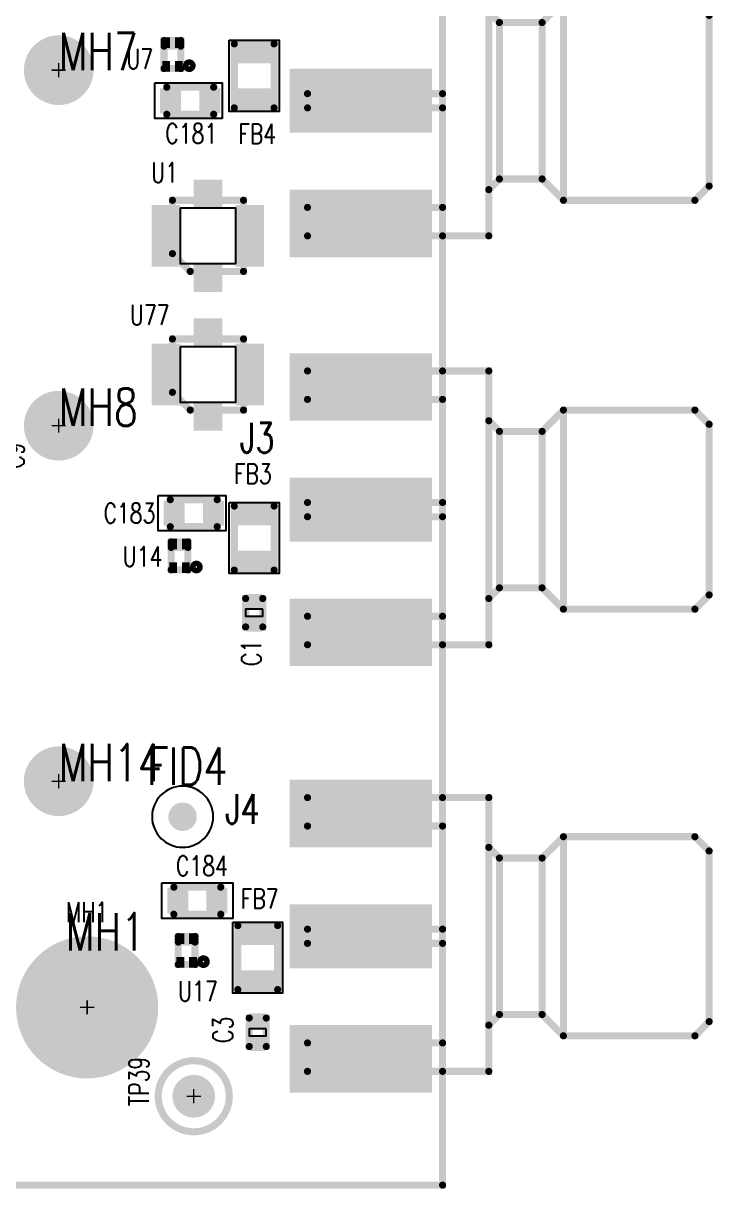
# Model space of a CAD drawing. Extents: x -0.21 to 4.38, y -0.01 to 2.51.
# Drawn here: x 3.41 to 4.38, y -0.005 to 1.634 of the extents above; entities that cross this region are included whole.
import ezdxf

# ---------------------------------------------------------------- set-up
doc = ezdxf.new("R2010")
doc.units = 0
for name, pattern in [('KEEPOUT_00001000', [2, 1, 1]), ('KEEPOUT_00001100', [2, 1, 1]), ('KEEPOUT_00011110', [2, 1, 1])]:
    doc.linetypes.add(name, pattern=pattern)
for name, color, linetype in [('BOARD_OUTLINE_00', 5, 'CONTINUOUS'), ('DRIL_NPLTE_THRU_01', 136, 'CONTINUOUS'), ('DRIL_PLTE_THRU_01', 136, 'CONTINUOUS'), ('DRIL_SYMBOL', 5, 'CONTINUOUS'), ('KEEPOUT_01', 2, 'CONTINUOUS'), ('PADS_INNER', 4, 'CONTINUOUS'), ('PADS_TOP', 4, 'CONTINUOUS'), ('PART_NAME_01', 2, 'CONTINUOUS'), ('PART_TOP_2DLINE_00', 3, 'CONTINUOUS'), ('PART_TOP_2DLINE_01', 3, 'CONTINUOUS'), ('PART_TOP_2DLINE_27', 3, 'CONTINUOUS')]:
    doc.layers.add(name, color=color, linetype=linetype)
doc.styles.add('W0$004', font='simplex', dxfattribs={"width": 0.75})
doc.styles.add('W0$006', font='simplex', dxfattribs={"width": 0.75})
doc.styles.add('W0$01', font='simplex', dxfattribs={"width": 0.75})

# ---------------------------------------------------------------- blocks, each defined once
blk = doc.blocks.new('SMOOTH_0$01')
at = {"const_width": 0.005}
blk.add_lwpolyline([(-0.0025, 0, 1), (0.0025, 0, 1)], format="xyb", close=True, dxfattribs=at)
blk = doc.blocks.new('BOARD_464')
at = {"layer": 'BOARD_OUTLINE_00', "const_width": 0.01}
blk.add_lwpolyline([(0.25, 0), (4.25, 0), (4.25, 2.5), (0.25, 2.5)], close=True, dxfattribs=at)
at = {"layer": 'BOARD_OUTLINE_00'}
blk.add_blockref('SMOOTH_0$01', (4.25, 0), dxfattribs=at)
blk = doc.blocks.new('KEEPOUT_533')
at = {"layer": 'KEEPOUT_01', "linetype": 'KEEPOUT_00001000'}
blk.add_lwpolyline([(-0.005, 0), (0.095, 0), (0.095, -0.05), (-0.005, -0.05)], close=True, dxfattribs=at)
blk = doc.blocks.new('KEEPOUT_534')
at = {"layer": 'KEEPOUT_01', "linetype": 'KEEPOUT_00001000'}
blk.add_lwpolyline([(0, 0), (0.07, 0), (0.07, -0.1), (0, -0.1)], close=True, dxfattribs=at)
blk = doc.blocks.new('KEEPOUT_535')
at = {"layer": 'KEEPOUT_01', "linetype": 'KEEPOUT_00001000'}
blk.add_lwpolyline([(0, 0), (0.095, 0), (0.095, -0.05), (0, -0.05)], close=True, dxfattribs=at)
blk = doc.blocks.new('KEEPOUT_536')
at = {"layer": 'KEEPOUT_01', "linetype": 'KEEPOUT_00001000'}
blk.add_lwpolyline([(0, 0), (0.07, 0), (0.07, -0.1), (0, -0.1)], close=True, dxfattribs=at)
blk = doc.blocks.new('KEEPOUT_537')
at = {"layer": 'KEEPOUT_01', "linetype": 'KEEPOUT_00001000'}
blk.add_lwpolyline([(0, 0), (0.095, 0), (0.095, -0.05), (0, -0.05)], close=True, dxfattribs=at)
blk = doc.blocks.new('KEEPOUT_538')
at = {"layer": 'KEEPOUT_01', "linetype": 'KEEPOUT_00001000'}
blk.add_lwpolyline([(0, 0), (0.07, 0), (0.07, -0.1), (0, -0.1)], close=True, dxfattribs=at)
blk = doc.blocks.new('PART_BODY_TOP_420')
at = {"layer": 'KEEPOUT_01', "linetype": 'KEEPOUT_00011110'}
blk.add_lwpolyline([(-0.00492, 0.012), (-0.00492, -0.012), (0.00492, -0.012), (0.00492, 0.012)], close=True, dxfattribs=at)
at = {"layer": 'PART_TOP_2DLINE_01', "const_width": 0.01}
blk.add_lwpolyline([(0.02, 0.012), (0.02, -0.012), (-0.02, -0.012), (-0.02, 0.012)], close=True, dxfattribs=at)
at = {"layer": 'PART_TOP_2DLINE_01'}
for p in [(-0.02, 0.012), (0.02, 0.012), (-0.02, -0.012), (0.02, -0.012)]:
    blk.add_blockref('SMOOTH_0$01', p, dxfattribs=at)
blk = doc.blocks.new('DRIL_HOLE_0')
blk.add_lwpolyline([(0, 0, 1), (0, 0, 1)], format="xyb", close=True)
blk = doc.blocks.new('PAD_0')
blk.add_lwpolyline([(0, 0, 1), (0, 0, 1)], format="xyb", close=True)
blk = doc.blocks.new('PAD_1')
at = {"const_width": 0.0217}
blk.add_lwpolyline([(-0.0108, 0), (0.0108, 0)], dxfattribs=at)
blk = doc.blocks.new('STK_TOP_12')
at = {"layer": 'DRIL_NPLTE_THRU_01'}
blk.add_blockref('DRIL_HOLE_0', (0, 0), dxfattribs=at)
at = {"layer": 'PADS_INNER'}
blk.add_blockref('PAD_0', (0, 0), dxfattribs=at)
at = {"layer": 'PADS_TOP'}
blk.add_blockref('PAD_1', (0, 0), dxfattribs=at)
blk = doc.blocks.new('SYM_TOP_3')
for name, p in [('PART_BODY_TOP_420', (0, 0)), ('STK_TOP_12', (-0.0157, 0)), ('STK_TOP_12', (0.0157, 0))]:
    blk.add_blockref(name, p)
blk = doc.blocks.new('PART_TOP_0')
blk.add_blockref('SYM_TOP_3', (0, 0))
at = {"layer": 'PART_NAME_01', "style": 'W0$004', "width": 0.75}
blk.add_text('C1', height=0.028, rotation=180, dxfattribs=at).set_placement((0.075, 0.01))
blk = doc.blocks.new('PART_BODY_TOP_424')
at = {"layer": 'PART_TOP_2DLINE_01', "const_width": 0.01}
blk.add_lwpolyline([(-0.033, -0.019), (0.033, -0.019), (0.033, 0.019), (-0.033, 0.019), (-0.033, -0.019)], dxfattribs=at)
at = {"layer": 'PART_TOP_2DLINE_01'}
for p in [(-0.033, 0.019), (0.033, 0.019), (-0.033, -0.019), (-0.033, -0.019), (0.033, -0.019)]:
    blk.add_blockref('SMOOTH_0$01', p, dxfattribs=at)
blk = doc.blocks.new('PAD_4')
at = {"const_width": 0.0295}
blk.add_lwpolyline([(-0.0177, 0), (0.0177, 0)], dxfattribs=at)
blk = doc.blocks.new('STK_TOP_16')
at = {"layer": 'DRIL_NPLTE_THRU_01'}
blk.add_blockref('DRIL_HOLE_0', (0, 0), dxfattribs=at)
at = {"layer": 'PADS_INNER'}
blk.add_blockref('PAD_0', (0, 0), dxfattribs=at)
at = {"layer": 'PADS_TOP', "rotation": 90}
blk.add_blockref('PAD_4', (0, 0), dxfattribs=at)
blk = doc.blocks.new('SYM_TOP_7')
for name, p in [('STK_TOP_16', (-0.0276, 0)), ('PART_BODY_TOP_424', (0, 0)), ('STK_TOP_16', (0.0276, 0))]:
    blk.add_blockref(name, p)
blk = doc.blocks.new('PART_TOP_87')
blk.add_blockref('SYM_TOP_7', (0, 0))
at = {"layer": 'PART_NAME_01', "style": 'W0$004', "width": 0.75}
blk.add_text('C181', height=0.028, dxfattribs=at).set_placement((-0.035, -0.06))
blk = doc.blocks.new('PART_TOP_89')
blk.add_blockref('SYM_TOP_7', (0, 0))
at = {"layer": 'PART_NAME_01', "style": 'W0$004', "width": 0.75}
blk.add_text('C183', height=0.028, dxfattribs=at).set_placement((-0.127, -0.014))
blk = doc.blocks.new('PART_TOP_90')
blk.add_blockref('SYM_TOP_7', (0, 0))
at = {"layer": 'PART_NAME_01', "style": 'W0$004', "width": 0.75}
blk.add_text('C184', height=0.028, dxfattribs=at).set_placement((-0.03, 0.035))
blk = doc.blocks.new('PART_TOP_116')
blk.add_blockref('SYM_TOP_3', (0, 0))
at = {"layer": 'PART_NAME_01', "style": 'W0$004', "width": 0.75}
blk.add_text('C3', height=0.028, rotation=180, dxfattribs=at).set_placement((0.015, -0.035))
blk = doc.blocks.new('PART_TOP_175')
blk.add_blockref('SYM_TOP_3', (0, 0))
at = {"layer": 'PART_NAME_01', "style": 'W0$004', "width": 0.75}
blk.add_text('C9', height=0.028, rotation=90, dxfattribs=at).set_placement((0.0628, -0.0319))
blk = doc.blocks.new('PART_BODY_TOP_426')
at = {"layer": 'KEEPOUT_01', "linetype": 'KEEPOUT_00011110'}
blk.add_lwpolyline([(-0.043, 0, 1), (0.043, 0, 1)], format="xyb", close=True, dxfattribs=at)
blk = doc.blocks.new('PAD_8')
at = {"const_width": 0.02}
blk.add_lwpolyline([(0, -0.01, 1), (0, 0.01, 1)], format="xyb", close=True, dxfattribs=at)
blk = doc.blocks.new('STK_TOP_18')
at = {"layer": 'DRIL_NPLTE_THRU_01'}
blk.add_blockref('DRIL_HOLE_0', (0, 0), dxfattribs=at)
at = {"layer": 'PADS_INNER'}
blk.add_blockref('PAD_0', (0, 0), dxfattribs=at)
at = {"layer": 'PADS_TOP'}
blk.add_blockref('PAD_8', (0, 0), dxfattribs=at)
blk = doc.blocks.new('SYM_TOP_9')
for name in ['PART_BODY_TOP_426', 'STK_TOP_18']:
    blk.add_blockref(name, (0, 0))
blk = doc.blocks.new('PART_TOP_185')
blk.add_blockref('SYM_TOP_9', (0, 0))
at = {"layer": 'PART_NAME_01', "style": 'W0$01', "width": 0.75}
blk.add_text('FID4', height=0.0525, dxfattribs=at).set_placement((-0.05, 0.045))
blk = doc.blocks.new('PART_BODY_TOP_427')
at = {"layer": 'PART_TOP_2DLINE_27', "const_width": 0.01}
blk.add_lwpolyline([(-0.062, 0, 1), (0.062, 0, 1)], format="xyb", close=True, dxfattribs=at)
blk = doc.blocks.new('DRIL_SYMBOL_0$101')
at = {"layer": 'DRIL_SYMBOL', "const_width": 0.002}
for points in [[(-0.01, 0), (0.01, 0)], [(0, -0.01), (0, 0.01)]]:
    blk.add_lwpolyline(points, dxfattribs=at)
blk = doc.blocks.new('DRIL_HOLE_0$101')
at = {"const_width": 0.0505}
blk.add_lwpolyline([(-0.02525, 0, 1), (0.02525, 0, 1)], format="xyb", close=True, dxfattribs=at)
blk.add_blockref('DRIL_SYMBOL_0$101', (0, 0))
blk = doc.blocks.new('PAD_10')
at = {"const_width": 0.0615}
blk.add_lwpolyline([(0, -0.03075, 1), (0, 0.03075, 1)], format="xyb", close=True, dxfattribs=at)
blk = doc.blocks.new('PAD_12')
at = {"const_width": 0.1}
blk.add_lwpolyline([(0, -0.05, 1), (0, 0.05, 1)], format="xyb", close=True, dxfattribs=at)
blk = doc.blocks.new('STK_TOP_132')
at = {"layer": 'DRIL_PLTE_THRU_01'}
blk.add_blockref('DRIL_HOLE_0$101', (0, 0), dxfattribs=at)
at = {"layer": 'PADS_INNER'}
blk.add_blockref('PAD_10', (0, 0), dxfattribs=at)
at = {"layer": 'PADS_TOP'}
blk.add_blockref('PAD_12', (0, 0), dxfattribs=at)
blk = doc.blocks.new('SYM_TOP_10')
for name in ['STK_TOP_132', 'PART_BODY_TOP_427']:
    blk.add_blockref(name, (0, 0))
blk = doc.blocks.new('PART_TOP_188')
blk.add_blockref('SYM_TOP_10', (0, 0))
at = {"layer": 'PART_NAME_01', "width": 0.75}
for height, style, p in [(0.028, 'W0$004', (-0.03, 0.12)), (0.0525, 'W0$01', (-0.03, 0.08))]:
    blk.add_text('MH1', height=height, dxfattribs=dict(at, style=style)).set_placement(p)
blk = doc.blocks.new('PART_BODY_TOP_432')
at = {"layer": 'PART_TOP_2DLINE_01', "const_width": 0.01}
blk.add_lwpolyline([(-0.045, -0.028), (0.045, -0.028), (0.045, 0.028), (-0.045, 0.028), (-0.045, -0.028)], dxfattribs=at)
at = {"layer": 'PART_TOP_2DLINE_01'}
for p in [(-0.045, 0.028), (0.045, 0.028), (-0.045, -0.028), (-0.045, -0.028), (0.045, -0.028)]:
    blk.add_blockref('SMOOTH_0$01', p, dxfattribs=at)
blk = doc.blocks.new('PAD_5')
at = {"const_width": 0.0315}
blk.add_lwpolyline([(-0.0266, 0), (0.0266, 0)], dxfattribs=at)
blk = doc.blocks.new('STK_TOP_15')
at = {"layer": 'DRIL_NPLTE_THRU_01'}
blk.add_blockref('DRIL_HOLE_0', (0, 0), dxfattribs=at)
at = {"layer": 'PADS_INNER'}
blk.add_blockref('PAD_0', (0, 0), dxfattribs=at)
at = {"layer": 'PADS_TOP', "rotation": 90}
blk.add_blockref('PAD_5', (0, 0), dxfattribs=at)
blk = doc.blocks.new('SYM_TOP_15')
for name, p in [('PART_BODY_TOP_432', (0, 0)), ('STK_TOP_15', (-0.0335, 0)), ('STK_TOP_15', (0.0335, 0))]:
    blk.add_blockref(name, p)
blk = doc.blocks.new('PART_TOP_306')
blk.add_blockref('SYM_TOP_15', (0, 0))
at = {"layer": 'PART_NAME_01', "style": 'W0$004', "width": 0.75}
blk.add_text('FB3', height=0.028, rotation=270, dxfattribs=at).set_placement((0.0764, 0.0286))
blk = doc.blocks.new('PART_TOP_307')
blk.add_blockref('SYM_TOP_15', (0, 0))
at = {"layer": 'PART_NAME_01', "style": 'W0$004', "width": 0.75}
blk.add_text('FB4', height=0.028, rotation=90, dxfattribs=at).set_placement((0.0955, -0.0224))
blk = doc.blocks.new('PART_TOP_310')
blk.add_blockref('SYM_TOP_15', (0, 0))
at = {"layer": 'PART_NAME_01', "style": 'W0$004', "width": 0.75}
blk.add_text('FB7', height=0.028, rotation=270, dxfattribs=at).set_placement((0.0689, 0.024))
blk = doc.blocks.new('PART_BODY_TOP_433')
at = {"layer": 'PART_TOP_2DLINE_01', "const_width": 0.01}
for points in [[(-0.19, 0), (-0.19, 0.19), (-0.15, 0.19), (-0.15, 0)], [(-0.01, 0), (-0.01, 0.19), (0.01, 0.19), (0.01, 0)], [(0.195, 0), (0.195, 0.19), (0.155, 0.19), (0.155, 0)], [(-0.125, -0.065), (-0.11, -0.08), (-0.11, -0.14), (-0.14, -0.17), (-0.14, -0.355), (-0.12, -0.375), (0.12, -0.375), (0.14, -0.355), (0.14, -0.17), (0.11, -0.14), (0.11, -0.08), (0.125, -0.065)], [(-0.11, -0.08), (0.11, -0.08)], [(-0.11, -0.14), (0.11, -0.14)], [(-0.14, -0.17), (0.14, -0.17)]]:
    blk.add_lwpolyline(points, dxfattribs=at)
blk.add_lwpolyline([(-0.19, -0.065), (0.195, -0.065), (0.195, 0), (-0.19, 0)], close=True, dxfattribs=at)
at = {"layer": 'PART_TOP_2DLINE_01'}
for p in [(-0.19, 0.19), (-0.15, 0.19), (-0.01, 0.19), (0.01, 0.19), (0.155, 0.19), (0.195, 0.19), (-0.19, 0), (-0.19, 0), (-0.15, 0), (-0.01, 0), (0.01, 0), (0.155, 0), (0.195, 0), (0.195, 0), (-0.19, -0.065), (-0.125, -0.065), (0.125, -0.065), (0.195, -0.065), (-0.11, -0.08), (-0.11, -0.08), (0.11, -0.08), (0.11, -0.08), (-0.11, -0.14), (-0.11, -0.14), (0.11, -0.14), (0.11, -0.14), (-0.14, -0.17), (-0.14, -0.17), (0.14, -0.17), (0.14, -0.17), (-0.14, -0.355), (0.14, -0.355), (-0.12, -0.375), (0.12, -0.375)]:
    blk.add_blockref('SMOOTH_0$01', p, dxfattribs=at)
blk = doc.blocks.new('PAD_15')
at = {"const_width": 0.095}
blk.add_lwpolyline([(-0.1, 0), (0.1, 0)], dxfattribs=at)
blk = doc.blocks.new('STK_TOP_21')
at = {"layer": 'DRIL_NPLTE_THRU_01'}
blk.add_blockref('DRIL_HOLE_0', (0, 0), dxfattribs=at)
at = {"layer": 'PADS_INNER'}
blk.add_blockref('PAD_0', (0, 0), dxfattribs=at)
at = {"layer": 'PADS_TOP', "rotation": 90}
blk.add_blockref('PAD_15', (0, 0), dxfattribs=at)
blk = doc.blocks.new('PAD_16')
at = {"const_width": 0.09}
blk.add_lwpolyline([(-0.1, 0), (0.1, 0)], dxfattribs=at)
blk = doc.blocks.new('STK_TOP_22')
at = {"layer": 'DRIL_NPLTE_THRU_01'}
blk.add_blockref('DRIL_HOLE_0', (0, 0), dxfattribs=at)
at = {"layer": 'PADS_INNER'}
blk.add_blockref('PAD_0', (0, 0), dxfattribs=at)
at = {"layer": 'PADS_TOP', "rotation": 90}
blk.add_blockref('PAD_16', (0, 0), dxfattribs=at)
blk = doc.blocks.new('STK_TOP_23')
at = {"layer": 'DRIL_NPLTE_THRU_01'}
blk.add_blockref('DRIL_HOLE_0', (0, 0), dxfattribs=at)
at = {"layer": 'PADS_INNER'}
blk.add_blockref('PAD_0', (0, 0), dxfattribs=at)
at = {"layer": 'PADS_TOP'}
blk.add_blockref('PAD_0', (0, 0), dxfattribs=at)
blk = doc.blocks.new('SYM_TOP_16')
for name, p in [('STK_TOP_21', (-0.1725, 0.115)), ('STK_TOP_21', (0.1725, 0.115)), ('STK_TOP_22', (0, 0.115)), ('PART_BODY_TOP_433', (0, 0)), ('STK_TOP_23', (-0.1725, 0.115)), ('STK_TOP_23', (0.1725, 0.115))]:
    blk.add_blockref(name, p)
blk = doc.blocks.new('PART_TOP_313')
blk.add_blockref('SYM_TOP_16', (0, 0))
at = {"layer": 'PART_NAME_01', "style": 'W0$006', "width": 0.75}
blk.add_text('J1', height=0.042, rotation=270, dxfattribs=at).set_placement((0.195, 0.275))
blk = doc.blocks.new('PART_TOP_315')
blk.add_blockref('SYM_TOP_16', (0, 0))
at = {"layer": 'PART_NAME_01', "style": 'W0$006', "width": 0.75}
blk.add_text('J3', height=0.042, rotation=270, dxfattribs=at).set_placement((0.08, 0.285))
blk = doc.blocks.new('PART_TOP_316')
blk.add_blockref('SYM_TOP_16', (0, 0))
at = {"layer": 'PART_NAME_01', "style": 'W0$006', "width": 0.75}
blk.add_text('J4', height=0.042, rotation=270, dxfattribs=at).set_placement((0.158, 0.3057))
blk = doc.blocks.new('PART_BODY_TOP_442')
at = {"layer": 'PART_TOP_2DLINE_00', "const_width": 0.01}
for points in [[(-0.05, 0, 1), (0.05, 0, 1)], [(0, -0.025, 1), (0, 0.025, 1)]]:
    blk.add_lwpolyline(points, format="xyb", close=True, dxfattribs=at)
blk = doc.blocks.new('DRIL_SYMBOL_0$039')
at = {"layer": 'DRIL_SYMBOL', "const_width": 0.002}
for points in [[(-0.01, 0), (0.01, 0)], [(0, -0.01), (0, 0.01)]]:
    blk.add_lwpolyline(points, dxfattribs=at)
blk = doc.blocks.new('DRIL_HOLE_0$039')
at = {"const_width": 0.0195}
blk.add_lwpolyline([(-0.00975, 0, 1), (0.00975, 0, 1)], format="xyb", close=True, dxfattribs=at)
blk.add_blockref('DRIL_SYMBOL_0$039', (0, 0))
blk = doc.blocks.new('PAD_27')
at = {"const_width": 0.03}
blk.add_lwpolyline([(0, -0.015, 1), (0, 0.015, 1)], format="xyb", close=True, dxfattribs=at)
blk = doc.blocks.new('STK_TOP_32')
at = {"layer": 'DRIL_PLTE_THRU_01'}
blk.add_blockref('DRIL_HOLE_0$039', (0, 0), dxfattribs=at)
at = {"layer": 'PADS_INNER'}
blk.add_blockref('PAD_27', (0, 0), dxfattribs=at)
at = {"layer": 'PADS_TOP'}
blk.add_blockref('PAD_27', (0, 0), dxfattribs=at)
blk = doc.blocks.new('SYM_TOP_25')
for name in ['PART_BODY_TOP_442', 'STK_TOP_32']:
    blk.add_blockref(name, (0, 0))
blk = doc.blocks.new('PART_TOP_333')
blk.add_blockref('SYM_TOP_25', (0, 0))
at = {"layer": 'PART_NAME_01', "style": 'W0$004', "width": 0.75}
blk.add_text('TP39', height=0.028, rotation=90, dxfattribs=at).set_placement((-0.0631, -0.0138))
blk = doc.blocks.new('PART_BODY_TOP_443')
at = {"layer": 'KEEPOUT_01', "linetype": 'KEEPOUT_00001100'}
blk.add_lwpolyline([(-0.039, 0.039), (-0.039, -0.039), (0.039, -0.039), (0.039, 0.039)], close=True, dxfattribs=at)
at = {"layer": 'PART_TOP_2DLINE_00', "const_width": 0.01}
blk.add_lwpolyline([(0.05, 0.05), (-0.05, 0.05), (-0.05, -0.025), (-0.025, -0.05), (0.05, -0.05)], close=True, dxfattribs=at)
at = {"layer": 'PART_TOP_2DLINE_00'}
for p in [(-0.05, 0.05), (0.05, 0.05), (-0.05, -0.025), (-0.025, -0.05), (0.05, -0.05)]:
    blk.add_blockref('SMOOTH_0$01', p, dxfattribs=at)
blk = doc.blocks.new('PAD_28')
at = {"const_width": 0.04}
blk.add_lwpolyline([(-0.02, 0), (0.02, 0)], dxfattribs=at)
blk = doc.blocks.new('STK_TOP_34')
at = {"layer": 'DRIL_PLTE_THRU_01'}
blk.add_blockref('DRIL_HOLE_0', (0, 0), dxfattribs=at)
at = {"layer": 'PADS_INNER'}
blk.add_blockref('PAD_0', (0, 0), dxfattribs=at)
at = {"layer": 'PADS_TOP'}
blk.add_blockref('PAD_28', (0, 0), dxfattribs=at)
blk = doc.blocks.new('PAD_29')
at = {"const_width": 0.04}
blk.add_lwpolyline([(-0.0435, 0), (0.0435, 0)], dxfattribs=at)
blk = doc.blocks.new('STK_TOP_33')
at = {"layer": 'DRIL_PLTE_THRU_01'}
blk.add_blockref('DRIL_HOLE_0', (0, 0), dxfattribs=at)
at = {"layer": 'PADS_INNER'}
blk.add_blockref('PAD_0', (0, 0), dxfattribs=at)
at = {"layer": 'PADS_TOP', "rotation": 90}
blk.add_blockref('PAD_29', (0, 0), dxfattribs=at)
blk = doc.blocks.new('SYM_TOP_26')
for name, p in [('STK_TOP_34', (0, 0.059)), ('STK_TOP_33', (-0.059, 0)), ('PART_BODY_TOP_443', (0, 0)), ('STK_TOP_33', (0.059, 0)), ('STK_TOP_34', (0, -0.059))]:
    blk.add_blockref(name, p)
blk = doc.blocks.new('PART_TOP_340')
blk.add_blockref('SYM_TOP_26', (0, 0))
at = {"layer": 'PART_NAME_01', "style": 'W0$004', "width": 0.75}
blk.add_text('U1', height=0.028, dxfattribs=at).set_placement((-0.08, 0.075))
blk = doc.blocks.new('PART_BODY_TOP_448')
at = {"layer": 'PART_TOP_2DLINE_00', "const_width": 0.01}
for points in [[(-0.0118, 0.0157), (0.0118, 0.0157)], [(-0.0118, 0.0118), (0.0118, 0.0118)]]:
    blk.add_lwpolyline(points, dxfattribs=at)
blk.add_lwpolyline([(0.0197, -0.0157, 1), (0.0276, -0.0157, 1)], format="xyb", close=True, dxfattribs=at)
at = {"layer": 'PART_TOP_2DLINE_01', "const_width": 0.01}
blk.add_lwpolyline([(0.0118, -0.0197), (0.0118, 0.0197), (-0.0118, 0.0197), (-0.0118, -0.0197)], close=True, dxfattribs=at)
at = {"layer": 'PART_TOP_2DLINE_00'}
for p in [(-0.0118, 0.0157), (-0.0118, 0.0118), (0.0118, 0.0157), (0.0118, 0.0118)]:
    blk.add_blockref('SMOOTH_0$01', p, dxfattribs=at)
at = {"layer": 'PART_TOP_2DLINE_01'}
for p in [(-0.0118, 0.0197), (0.0118, 0.0197), (-0.0118, -0.0197), (0.0118, -0.0197)]:
    blk.add_blockref('SMOOTH_0$01', p, dxfattribs=at)
blk = doc.blocks.new('PAD_34')
at = {"const_width": 0.011}
blk.add_lwpolyline([(-0.0075, 0), (0.0075, 0)], dxfattribs=at)
blk = doc.blocks.new('STK_TOP_41')
at = {"layer": 'DRIL_PLTE_THRU_01'}
blk.add_blockref('DRIL_HOLE_0', (0, 0), dxfattribs=at)
at = {"layer": 'PADS_INNER'}
blk.add_blockref('PAD_0', (0, 0), dxfattribs=at)
at = {"layer": 'PADS_TOP', "rotation": 90}
blk.add_blockref('PAD_34', (0, 0), dxfattribs=at)
blk = doc.blocks.new('SYM_TOP_31')
for name, p in [('PART_BODY_TOP_448', (0, 0)), ('STK_TOP_41', (-0.0089, 0.0167)), ('STK_TOP_41', (0.0089, 0.0167)), ('STK_TOP_41', (-0.0089, -0.0167)), ('STK_TOP_41', (0.0089, -0.0167))]:
    blk.add_blockref(name, p)
blk = doc.blocks.new('PART_TOP_352')
blk.add_blockref('SYM_TOP_31', (0, 0))
at = {"layer": 'PART_NAME_01', "style": 'W0$004', "width": 0.75}
blk.add_text('U7', height=0.028, dxfattribs=at).set_placement((-0.065, -0.02))
blk = doc.blocks.new('PART_TOP_354')
blk.add_blockref('SYM_TOP_31', (0, 0))
at = {"layer": 'PART_NAME_01', "style": 'W0$004', "width": 0.75}
blk.add_text('U14', height=0.028, dxfattribs=at).set_placement((-0.08, -0.015))
blk = doc.blocks.new('PART_TOP_355')
blk.add_blockref('SYM_TOP_31', (0, 0))
at = {"layer": 'PART_NAME_01', "style": 'W0$004', "width": 0.75}
blk.add_text('U17', height=0.028, dxfattribs=at).set_placement((-0.0122, -0.0713))
blk = doc.blocks.new('PART_TOP_376')
blk.add_blockref('SYM_TOP_26', (0, 0))
at = {"layer": 'PART_NAME_01', "style": 'W0$004', "width": 0.75}
blk.add_text('U77', height=0.028, dxfattribs=at).set_placement((-0.11, 0.07))
blk = doc.blocks.new('PART_BODY_TOP_466')
at = {"layer": 'PART_TOP_2DLINE_27', "const_width": 0.01}
blk.add_lwpolyline([(-0.044, 0, 1), (0.044, 0, 1)], format="xyb", close=True, dxfattribs=at)
blk = doc.blocks.new('DRIL_SYMBOL_0$052')
at = {"layer": 'DRIL_SYMBOL', "const_width": 0.002}
for points in [[(-0.01, 0), (0.01, 0)], [(0, -0.01), (0, 0.01)]]:
    blk.add_lwpolyline(points, dxfattribs=at)
blk = doc.blocks.new('DRIL_HOLE_0$052')
at = {"const_width": 0.026}
blk.add_lwpolyline([(-0.013, 0, 1), (0.013, 0, 1)], format="xyb", close=True, dxfattribs=at)
blk.add_blockref('DRIL_SYMBOL_0$052', (0, 0))
blk = doc.blocks.new('PAD_54')
at = {"const_width": 0.044}
blk.add_lwpolyline([(0, -0.022, 1), (0, 0.022, 1)], format="xyb", close=True, dxfattribs=at)
blk = doc.blocks.new('STK_TOP_89')
at = {"layer": 'DRIL_PLTE_THRU_01'}
blk.add_blockref('DRIL_HOLE_0$052', (0, 0), dxfattribs=at)
at = {"layer": 'PADS_INNER'}
blk.add_blockref('PAD_54', (0, 0), dxfattribs=at)
at = {"layer": 'PADS_TOP'}
blk.add_blockref('PAD_54', (0, 0), dxfattribs=at)
blk = doc.blocks.new('SYM_TOP_47')
for name in ['PART_BODY_TOP_466', 'STK_TOP_89']:
    blk.add_blockref(name, (0, 0))
blk = doc.blocks.new('PART_TOP_411')
blk.add_blockref('SYM_TOP_47', (0, 0))
at = {"layer": 'PART_NAME_01', "style": 'W0$01', "width": 0.75}
blk.add_text('MH7', height=0.0525, dxfattribs=at).set_placement((0, 0))
blk = doc.blocks.new('PART_TOP_412')
blk.add_blockref('SYM_TOP_47', (0, 0))
at = {"layer": 'PART_NAME_01', "style": 'W0$01', "width": 0.75}
blk.add_text('MH8', height=0.0525, dxfattribs=at).set_placement((0, 0))
blk = doc.blocks.new('PART_TOP_413')
blk.add_blockref('SYM_TOP_47', (0, 0))
at = {"layer": 'PART_NAME_01', "style": 'W0$01', "width": 0.75}
blk.add_text('MH14', height=0.0525, dxfattribs=at).set_placement((0, 0))

msp = doc.modelspace()

# ---------------------------------------------------------------- block references
for name, p in [('BOARD_464', (-0.25, 0)), ('PART_TOP_411', (3.46, 1.568)), ('PART_TOP_352', (3.62, 1.59)), ('KEEPOUT_538', (3.7, 1.61)), ('PART_TOP_87', (3.645, 1.525)), ('KEEPOUT_537', (3.595, 1.55)), ('PART_TOP_340', (3.67, 1.335)), ('PART_TOP_376', (3.67, 1.14)), ('PART_TOP_412', (3.46, 1.068)), ('PART_TOP_175', (3.3485, 1.0395)), ('PART_TOP_89', (3.65, 0.945)), ('KEEPOUT_535', (3.6, 0.97)), ('KEEPOUT_536', (3.7, 0.96)), ('PART_TOP_354', (3.63, 0.885)), ('PART_TOP_413', (3.46, 0.568)), ('PART_TOP_185', (3.6343, 0.5181)), ('PART_TOP_90', (3.655, 0.4)), ('KEEPOUT_533', (3.61, 0.425)), ('PART_TOP_188', (3.5, 0.25)), ('KEEPOUT_534', (3.705, 0.37)), ('PART_TOP_355', (3.64, 0.33)), ('PART_TOP_333', (3.65, 0.125))]:
    msp.add_blockref(name, p)
for name, p, rotation in [('PART_TOP_313', (4, 1.525), 90), ('PART_TOP_307', (3.735, 1.56), 270), ('PART_TOP_315', (4, 0.95), 90), ('PART_TOP_306', (3.735, 0.91), 90), ('PART_TOP_0', (3.735, 0.805), 270), ('PART_TOP_316', (4, 0.35), 90), ('PART_TOP_310', (3.74, 0.32), 90), ('PART_TOP_116', (3.74, 0.215), 270)]:
    msp.add_blockref(name, p, dxfattribs=dict(rotation=rotation))

doc.saveas('drawing.dxf')
